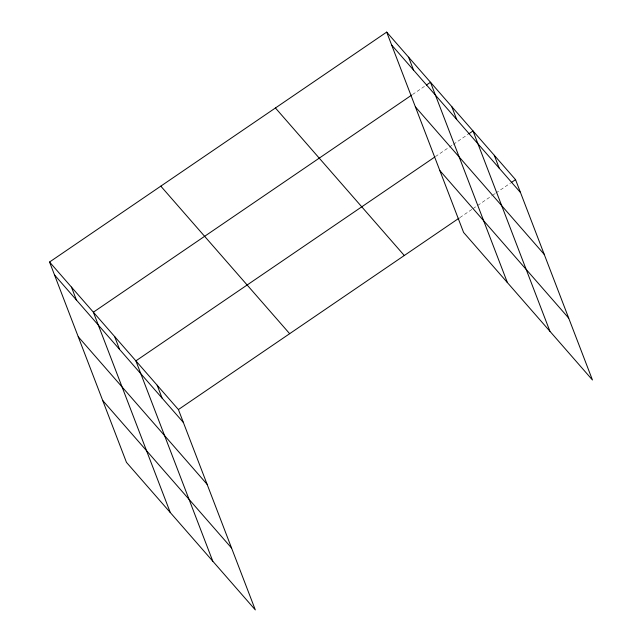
<?xml version="1.0" encoding="UTF-8"?>
<svg xmlns="http://www.w3.org/2000/svg" width="642" height="642" viewBox="0 0 642 642"><rect width="100%" height="100%" fill="white"/><g stroke="black" fill="none" stroke-linecap="round" stroke-linejoin="round"><path stroke-width="0.48" stroke-dasharray="3.21 2.41" d="M412.501 94.534L425.59 85.611M435.388 156.616L448.477 147.684M449.296 147.13L452.57 144.899M453.388 144.338L468.106 134.298M459.913 217.574L472.183 209.204M473.002 208.65L491.82 195.818M492.639 195.256L495.086 193.587M495.905 193.025L510.631 182.986"/><path stroke-width="0.96" d="M49.554 262.024L178.412 409.564L255.315 609.9L126.458 462.36L49.554 262.024L386.685 32.1L515.542 179.64L592.446 379.976L463.588 232.436L386.685 32.1M411.683 95.096L93.371 312.189L170.266 512.525M426.408 85.049L430.493 82.264L507.397 282.6M434.57 157.17L135.887 360.876L212.791 561.212M468.925 133.737L473.018 130.952L549.921 331.288M178.412 409.564L459.094 218.136M511.449 182.424L515.542 179.64M391.628 44.988L520.485 192.528M415.374 106.845L544.231 254.384M439.842 170.579L568.7 318.119M275.434 107.976L404.291 255.516M160.805 186.148L289.662 333.688M54.506 274.912L183.363 422.452M78.252 336.769L207.101 484.309M102.712 400.504L231.569 548.043M494.276 155.292L499.227 168.18M451.759 106.604L456.703 119.492M408.593 57.178L413.536 70.066M157.154 385.216L162.097 398.104M114.629 336.528L119.573 349.417M71.463 287.102L76.406 299.991"/></g></svg>
